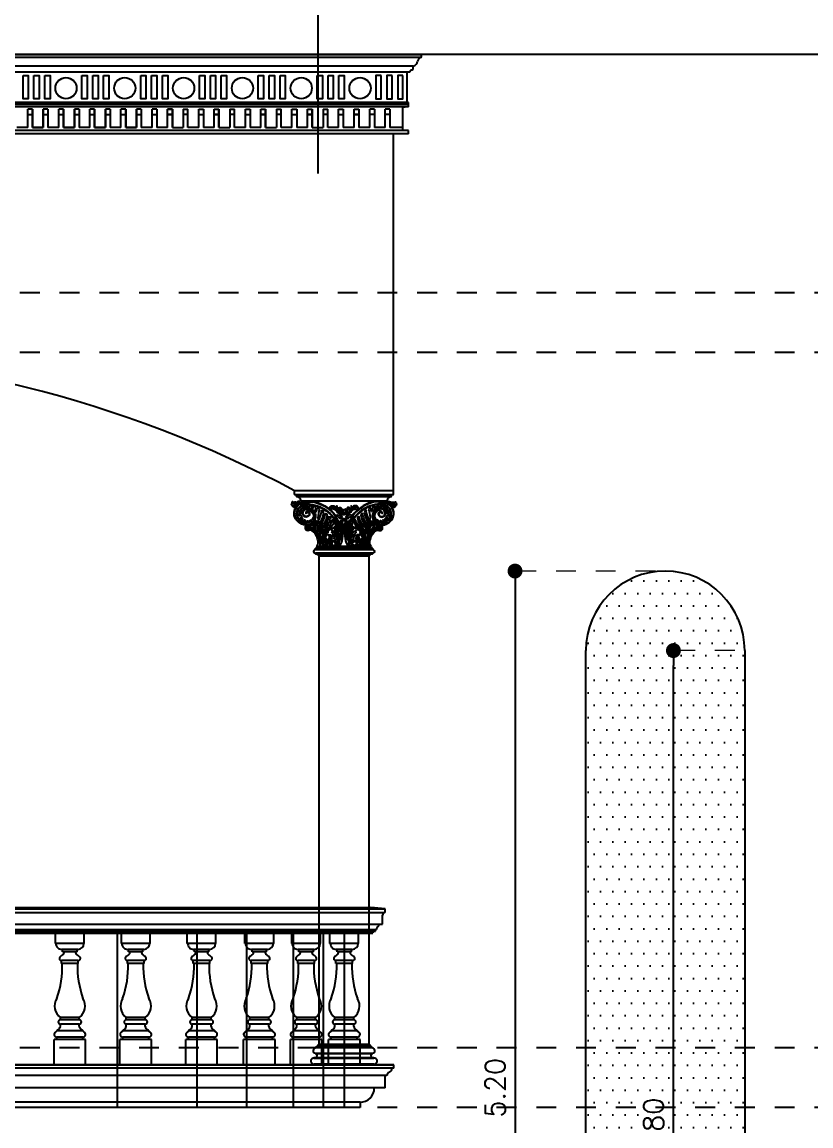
# Model space of a CAD drawing. Header units: metres. Extents: x 2217 to 2595, y -381 to -273.
# Drawn here: x 2348.84 to 2352.81, y -375.43 to -369.88 of the extents above; entities that cross this region are included whole.
import ezdxf

# ---------------------------------------------------------------- set-up
doc = ezdxf.new("R2010")
doc.units = ezdxf.units.M
doc.header["$LTSCALE"] = 0.5
doc.header["$MEASUREMENT"] = 0
doc.header["$PDMODE"] = 3
doc.header["$PDSIZE"] = -1
doc.linetypes.add('DOT2', pattern=[0.125, 0, -0.125])
doc.linetypes.add('HIDDEN', pattern=[0.375, 0.25, -0.125])
for name, color, linetype in [('A-EDM', 3, 'Continuous'), ('A-ELV', 3, 'Continuous'), ('A-FIX', 144, 'Continuous'), ('A-HAT', 25, 'Continuous'), ('A-TILE', 26, 'Continuous'), ('A-WIN', 132, 'Continuous'), ('elevation', 8, 'Continuous')]:
    doc.layers.add(name, color=color, linetype=linetype)
doc.styles.add('ROMANS', font='romans.shx')
doc.dimstyles.new('dim50 new', dxfattribs={"dimscale": 50, "dimtxt": 0.002, "dimasz": 0.0015, "dimexe": 0.001, "dimexo": 0.001, "dimgap": 0.001, "dimtad": 1, "dimzin": 0, "dimdsep": 46, "dimtxsty": 'ROMANS', "dimblk": 'DOT', "dimcen": 0, "dimclrd": 5, "dimclre": 1, "dimclrt": 7, "dimadec": 0, "dimazin": 0, "dimtfac": 1, "dimtix": 1, "dimtmove": 2, "dimatfit": 3, "dimldrblk": 'DTICK', "dimfxl": 1, "dimtolj": 1, "dimtzin": 0, "dimlwe": 20, "dimarcsym": 0})

# ---------------------------------------------------------------- blocks, each defined once
blk = doc.blocks.new('_Dot')
at = {"color": 0, "linetype": 'ByBlock', "lineweight": -2}
blk.add_line((-0.5, 0), (-1, 0), dxfattribs=at)
at = {"color": 0, "linetype": 'ByBlock', "const_width": 0.5}
blk.add_lwpolyline([(-0.25, 0, 1), (0.25, 0, 1)], format="xyb", close=True, dxfattribs=at)
blk = doc.blocks.new('*D83')
at = {"layer": 'A-EDM', "color": 1, "linetype": 'DOT2', "lineweight": 20, "ltscale": 0.5, "transparency": 16777216}
for p, q in [((2352.4263, -373.0379), (2352.0673, -373.0379)), ((2352.4263, -377.8384), (2352.0673, -377.8384))]:
    blk.add_line(p, q, dxfattribs=at)
at = {"layer": 'A-EDM', "color": 5, "lineweight": -2, "ltscale": 0.5, "transparency": 16777216}
blk.add_line((2352.1173, -377.7634), (2352.1173, -373.1129), dxfattribs=at)
at = {"layer": 'DEFPOINTS', "color": 0, "ltscale": 0.5, "transparency": 16777216}
for p in [(2352.1173, -373.0379), (2352.4763, -373.0379), (2352.4763, -377.8384)]:
    blk.add_point(p, dxfattribs=at)
at = {"layer": 'A-EDM', "color": 5, "lineweight": -2, "ltscale": 0.5, "transparency": 16777216, "xscale": 0.075, "yscale": 0.075, "zscale": 0.075}
for p, rotation in [((2352.1173, -373.0379), 90), ((2352.1173, -377.8384), 270)]:
    blk.add_blockref('_Dot', p, dxfattribs=dict(at, rotation=rotation))
at = {"layer": 'A-EDM', "color": 7, "ltscale": 0.5, "transparency": 16777216, "insert": (2352.0173, -375.4381), "char_height": 0.1, "attachment_point": 5, "rotation": 90, "style": 'ROMANS'}
blk.add_mtext('\\A1;4.80', dxfattribs=at)
blk = doc.blocks.new('DTICK')
for p, q in [((0, 1.207), (0, -1.207)), ((-1.207, 0), (1.207, 0))]:
    blk.add_line(p, q)
at = {"color": 3}
blk.add_line((-0.629, -0.629), (0.629, 0.629), dxfattribs=at)
blk = doc.blocks.new('*D84')
at = {"layer": 'A-EDM', "color": 1, "linetype": 'DOT2', "lineweight": 20, "ltscale": 0.5, "transparency": 16777216}
for p, q in [((2352.0263, -372.6379), (2351.2699, -372.6379)), ((2352.0263, -377.8384), (2351.2699, -377.8384))]:
    blk.add_line(p, q, dxfattribs=at)
at = {"layer": 'A-EDM', "color": 5, "lineweight": -2, "ltscale": 0.5, "transparency": 16777216}
blk.add_line((2351.3199, -372.7129), (2351.3199, -377.7634), dxfattribs=at)
at = {"layer": 'DEFPOINTS', "color": 0, "ltscale": 0.5, "transparency": 16777216}
for p in [(2352.0763, -372.6379), (2351.3199, -377.8384), (2352.0763, -377.8384)]:
    blk.add_point(p, dxfattribs=at)
at = {"layer": 'A-EDM', "color": 5, "lineweight": -2, "ltscale": 0.5, "transparency": 16777216, "xscale": 0.075, "yscale": 0.075, "zscale": 0.075}
for p, rotation in [((2351.3199, -372.6379), 90), ((2351.3199, -377.8384), 270)]:
    blk.add_blockref('_Dot', p, dxfattribs=dict(at, rotation=rotation))
at = {"layer": 'A-EDM', "color": 7, "ltscale": 0.5, "transparency": 16777216, "insert": (2351.2199, -375.2381), "char_height": 0.1, "attachment_point": 5, "rotation": 90, "style": 'ROMANS'}
blk.add_mtext('\\A1;5.20', dxfattribs=at)
blk = doc.blocks.new('zdra')
for p, q in [((-14228608.2, -5411556.6), (-14228608.2, -5411536.6)), ((-14228658.2, -5411666.6), (-14228658.2, -5411596.6)), ((-14228798.2, -5411746.6), (-14228798.2, -5411776.6))]:
    blk.add_line(p, q)
for centre, radius, start, end in [((-14228643.7, -5411554), 25.7, 294.24617, 354.24605), ((-14228622, -5411601.6), 26.7, 114.83567, 169.0703), ((-14228798.2, -5411666.6), 80, 270, 0)]:
    blk.add_arc(centre, radius, start, end)
blk = doc.blocks.new('A$Caaf5a74c')
for p, q in [((1.0811, 0.216), (4.3421, 0.216)), ((4.153, 0.216), (1.0811, 0.216)), ((4.3421, 0.216), (1.0811, 0.216)), ((4.3421, 0.198), (1.0811, 0.198)), ((4.3061, 0.162), (1.0811, 0.162)), ((4.2971, 0.099), (1.0811, 0.099)), ((4.1711, 0.027), (1.0811, 0.027)), ((4.1711, 0), (1.0811, 0))]:
    blk.add_line(p, q)
at = {"color": 0}
blk.add_line((4.2624, 0.216), (3.7224, 0.216), dxfattribs=at)
at = {"color": 5, "xscale": 0.0009000000000000001, "yscale": 0.0009000000000000001, "zscale": 0.0009000000000000001}
blk.add_blockref('zdra', (12810.0894, 4870.5989), dxfattribs=at)
blk = doc.blocks.new('A$Cc898ca58')
for p, q in [((0.9476, 0.6106), (0.9476, 0.6627)), ((1.0923, 0.6106), (1.0923, 0.6627)), ((1.0923, 0.6106), (0.9476, 0.6106)), ((1.0603, 0.5804), (0.9797, 0.5804)), ((0.9835, 0.5676), (0.9835, 0.5804)), ((1.0564, 0.5676), (0.9835, 0.5676)), ((1.0564, 0.5676), (1.0564, 0.5804)), ((1.0621, 0.5237), (0.9779, 0.5237)), ((0.9779, 0.5086), (0.9779, 0.5237)), ((1.0621, 0.5086), (0.9779, 0.5086)), ((1.0621, 0.5086), (1.0621, 0.5237)), ((1.0676, 0.2367), (0.9723, 0.2367)), ((0.9723, 0.2259), (0.9723, 0.2367)), ((1.0676, 0.2259), (0.9723, 0.2259)), ((1.0676, 0.2259), (1.0676, 0.2367)), ((1.0861, 0.1697), (0.9539, 0.1697)), ((1.0676, 0.204), (0.9723, 0.204)), ((0.9723, 0.1925), (0.9723, 0.204)), ((1.0676, 0.1925), (1.0676, 0.204)), ((1.0991, 0.1268), (0.9408, 0.1268)), ((0.9408, 0), (0.9408, 0.1268)), ((1.0855, 0.1387), (0.9544, 0.1387)), ((0.9544, 0.1268), (0.9544, 0.1387)), ((1.0855, 0.1268), (1.0855, 0.1387)), ((1.0991, 0), (1.0991, 0.1268)), ((1.0991, 0), (0.9408, 0))]:
    blk.add_line(p, q)
for centre, radius, start, end in [((0.9797, 0.6106), 0.0302, 180, 270.0018), ((1.0361, 0.4817), 0.0891, 123.1177, 137.5868), ((0.9844, 0.5619), 0.00641, 298.9663, 64.7674), ((1.0556, 0.5619), 0.00641, 115.2326, 241.0337), ((1.0038, 0.4817), 0.0891, 42.4132, 56.8823), ((1.0603, 0.6106), 0.0302, 270, 0), ((0.4911, 0.497), 0.4911, 340.5458, 1.3479), ((0.9773, 0.534), 0.0103, 131.8734, 273.3648), ((1.5488, 0.497), 0.4911, 178.6521, 199.4542), ((1.0627, 0.534), 0.0103, 266.6352, 48.1266), ((1.0157, 0.2949), 0.0726, 147.9322, 233.3353), ((1.0243, 0.2949), 0.0726, 306.6647, 32.0678), ((0.9723, 0.215), 0.011, 90, 269.9999), ((1.0676, 0.215), 0.011, 270.0001, 90), ((0.9438, 0.1746), 0.0112, 296.7382, 333.9308), ((0.9578, 0.1719), 0.00246, 93.0901, 244.4527), ((0.9458, 0.199), 0.0273, 295.7625, 346.3823), ((1.0941, 0.199), 0.0273, 193.6177, 244.2375), ((1.0821, 0.1719), 0.00246, 295.5473, 86.9099), ((1.0961, 0.1746), 0.0112, 206.0692, 243.2618), ((0.9542, 0.1522), 0.0135, 113.4779, 270.6708), ((1.0857, 0.1522), 0.0135, 269.3292, 66.5221)]:
    blk.add_arc(centre, radius, start, end)
blk = doc.blocks.new('DC151')
for p, q in [((303.5, 400.1), (-303.5, 400.1)), ((-303.5, 378.4), (-303.5, 400.1)), ((-303.5, 378.4), (303.5, 378.4)), ((292.3, 373.3), (-292.3, 373.3)), ((-292.3, 365.7), (-292.3, 373.3)), ((-292.3, 365.7), (292.3, 365.7)), ((292.3, 365.7), (292.3, 373.3)), ((303.5, 378.4), (303.5, 400.1)), ((-176.3, 38.9), (176.3, 38.9)), ((176.3, 17.9), (-174.8, 17.9)), ((-174.8, 13.1), (174.8, 13.1)), ((-171.8, 50.4), (171.8, 50.4)), ((171.8, 43.9), (-171.8, 44.1)), ((167.4, 57.6), (-167.4, 57.4)), ((-167.4, 52.6), (167.4, 52.6)), ((152, 5.7), (-152, 5.7)), ((-152, 0), (152, 0))]:
    blk.add_line(p, q)
for points in [[(-262.6, 339.5), (262.6, 339.5)], [(-286.9, 326.8), (-300.9, 326.4), (-302.8, 323.5), (-301.8, 319.3), (-295, 319), (-293.7, 320), (-287.3, 321.3), (-294.4, 318), (-292.8, 316.4), (-287.9, 315.8), (-279.8, 317.1), (-276.9, 320), (-277.2, 322.9), (-281.1, 326.1), (-276.2, 325.5), (-274.3, 327.7), (-277.5, 331)], [(-236.7, 208.9), (-238, 217.3), (-240.6, 221.2), (-244.5, 215.4), (-246.4, 212.5), (-255.5, 215.7), (-254.9, 222.2), (-251.9, 227.1), (-255.2, 231.3), (-262, 227.1), (-265.9, 229), (-267.5, 233.2), (-263.3, 237.4), (-259.7, 240), (-264.3, 248.7), (-274, 247.4), (-277.5, 253), (-275.6, 257.8), (-267.8, 258.5), (-264.9, 260.7), (-266.2, 268.8), (-274.9, 268.8), (-273.6, 275.3), (-270.7, 281.4), (-264.3, 278.2), (-260.4, 277.9), (-259.4, 283.1), (-265.2, 287.9), (-261.7, 293.4), (-253.2, 295.4), (-254.2, 293.4), (-249.3, 289.9), (-246.1, 296), (-252.6, 301.2), (-250.3, 304.1), (-242.2, 305.7), (-239.3, 299.2), (-236.4, 297.3), (-230.6, 298.9), (-235.1, 309), (-226, 312.5), (-221.2, 304.8), (-220.5, 293.4), (-210.8, 293.1), (-214.7, 305.7), (-205.9, 309), (-200.1, 302.8), (-199.8, 290.5), (-191.7, 286.3), (-190.1, 297), (-190.4, 304.1), (-183.9, 305.4), (-177.1, 300.9), (-175.8, 289.5), (-177.7, 283.1), (-172.2, 278.5), (-169.3, 272.7), (-167.7, 281.1), (-166.1, 291.5), (-161.9, 293.4), (-154.1, 290.5), (-152.5, 284), (-156.4, 263.6), (-159.3, 248.7), (-160.3, 236.4), (-157.7, 226.1), (-161.5, 213.8), (-159.6, 211.8), (-149.9, 229.3), (-141.8, 252), (-137.2, 270.1), (-138.9, 278.5), (-132.7, 279.5), (-128.2, 274.6), (-126.9, 265.3), (-129.8, 243.2), (-138.2, 224.1), (-145.3, 208.3), (-140.8, 206.7), (-136.9, 202.1), (-127.9, 215.4), (-120.4, 236.8), (-115.5, 253.3), (-114.9, 259.4), (-111, 261.7), (-107.1, 259.4), (-104.5, 254.6), (-104.2, 247.8), (-109.7, 225.1), (-120.7, 203.7), (-123.6, 199.9), (-118.8, 197.3), (-115.9, 191.4), (-110.7, 196), (-101.9, 213.5), (-95.5, 227.4), (-92.9, 239.4), (-89.3, 240.6), (-85.7, 239.4), (-83.8, 235.1), (-85.1, 223.8), (-89.9, 208.9), (-98.7, 194.4), (-93.5, 190.1), (-89.9, 189.2), (-87.7, 187.6), (-80.2, 197.9), (-76, 207.9), (-70.2, 218.6), (-66.6, 225.4), (-68.9, 218.3), (-65, 213.5), (-62.1, 210.5), (-68.6, 191.8), (-79.9, 175.3), (-85.1, 165.5)], [(236.7, 208.9), (238, 217.3), (240.6, 221.2), (244.5, 215.4), (246.4, 212.5), (255.5, 215.7), (254.9, 222.2), (251.9, 227.1), (255.2, 231.3), (262, 227.1), (265.9, 229), (267.5, 233.2), (263.3, 237.4), (259.7, 240), (264.3, 248.7), (274, 247.4), (277.5, 253), (275.6, 257.8), (267.8, 258.5), (264.9, 260.7), (266.2, 268.8), (274.9, 268.8), (273.6, 275.3), (270.7, 281.4), (264.3, 278.2), (260.4, 277.9), (259.4, 283.1), (265.2, 287.9), (261.7, 293.4), (253.2, 295.4), (254.2, 293.4), (249.3, 289.9), (246.1, 296), (252.6, 301.2), (250.3, 304.1), (242.2, 305.7), (239.3, 299.2), (236.4, 297.3), (230.6, 298.9), (235.1, 309), (226, 312.5), (221.2, 304.8), (220.5, 293.4), (210.8, 293.1), (214.7, 305.7), (205.9, 309), (200.1, 302.8), (199.8, 290.5), (191.7, 286.3), (190.1, 297), (190.4, 304.1), (183.9, 305.4), (177.1, 300.9), (175.8, 289.5), (177.7, 283.1), (172.2, 278.5), (169.3, 272.7), (167.7, 281.1), (166.1, 291.5), (161.9, 293.4), (154.1, 290.5), (152.5, 284), (156.4, 263.6), (159.3, 248.7), (160.3, 236.4), (157.7, 226.1), (161.5, 213.8), (159.6, 211.8), (149.9, 229.3), (141.8, 252), (137.2, 270.1), (138.9, 278.5), (132.7, 279.5), (128.2, 274.6), (126.9, 265.3), (129.8, 243.2), (138.2, 224.1), (145.3, 208.3), (140.8, 206.7), (136.9, 202.1), (127.9, 215.4), (120.4, 236.8), (115.5, 253.3), (114.9, 259.4), (111, 261.7), (107.1, 259.4), (104.5, 254.6), (104.2, 247.8), (109.7, 225.1), (120.7, 203.7), (123.6, 199.9), (118.8, 197.3), (115.9, 191.4), (110.7, 196), (101.9, 213.5), (95.5, 227.4), (92.9, 239.4), (89.3, 240.6), (85.7, 239.4), (83.8, 235.1), (85.1, 223.8), (89.9, 208.9), (98.7, 194.4), (93.5, 190.1), (89.9, 189.2), (87.7, 187.6), (80.2, 197.9), (76, 207.9), (70.2, 218.6), (66.6, 225.4), (68.9, 218.3), (65, 213.5), (62.1, 210.5), (68.6, 191.8), (79.9, 175.3), (85.1, 165.5)], [(286.9, 326.8), (300.9, 326.4), (302.8, 323.5), (301.8, 319.3), (295, 319), (293.7, 320), (287.3, 321.3), (294.4, 318), (292.8, 316.4), (287.9, 315.8), (279.8, 317.1), (276.9, 320), (277.2, 322.9), (281.1, 326.1), (276.2, 325.5), (274.3, 327.7), (277.5, 331)], [(-233.4, 268.2), (-234.4, 264.5), (-233.9, 261.7), (-229.7, 265.1)], [(-225.7, 208.3), (-226, 215.1), (-222.1, 216.4), (-219.9, 211.5), (-209.8, 211.8), (-210.5, 218), (-201.7, 221.9)], [(-185.8, 205.7), (-177.7, 208.3), (-164.8, 207.3), (-154.1, 205.4), (-151.8, 206.7), (-158.3, 209.9), (-170.3, 213.1), (-180, 212.8), (-185.8, 210.5), (-188.8, 205.7)], [(-26.8, 234.2), (-22, 232.5), (-16.8, 235.5), (-12, 239.4), (-11.5, 241.2), (-14.8, 244.5), (-18.9, 241.8), (-21.8, 237.7), (-24.6, 235.7), (-27.2, 235.1)], [(-6.9, 170.3), (-10.4, 195.8), (-17.6, 215), (-21.1, 220.2)], [(13.2, 234.2), (10.5, 225.5), (6.5, 221.8), (1.8, 221.2), (-4.1, 223.1), (-7.3, 226.1), (-6.5, 227.4), (-1.2, 225.7), (2.1, 227.2), (2.7, 230.8), (5.8, 234.3)], [(6.9, 170.3), (10.4, 195.8), (17.6, 215), (21.1, 220.2)], [(26.8, 234.2), (22, 232.5), (16.8, 235.5), (12, 239.4), (11.5, 241.2), (14.8, 244.5), (18.9, 241.8), (21.8, 237.7), (24.6, 235.7), (27.2, 235.1)], [(185.8, 205.7), (177.7, 208.3), (164.8, 207.3), (154.1, 205.4), (151.8, 206.7), (158.3, 209.9), (170.3, 213.1), (180, 212.8), (185.8, 210.5), (188.8, 205.7)], [(225.7, 208.3), (226, 215.1), (222.1, 216.4), (219.9, 211.5), (209.8, 211.8), (210.5, 218), (201.7, 221.9)], [(233.4, 268.2), (234.4, 264.5), (233.9, 261.7), (229.7, 265.1)], [(-173.2, 148.6), (-185.2, 166.4), (-194.7, 175.7), (-196.5, 173.2), (-185.2, 163.4), (-199.9, 170.1), (-206.4, 169.8), (-211.3, 171.4)], [(-210.4, 179.7), (-208.5, 175.7), (-204.2, 177.8), (-203.9, 183.3), (-204.2, 185.5), (-207.6, 179), (-209.8, 177.5)], [(-172.9, 148.9), (-185.5, 172.6), (-185.2, 178.4), (-188.6, 183.3), (-178.4, 174.1), (-176.6, 167.4)], [(-126.1, 191.3), (-131.4, 170.4), (-130.1, 156.3), (-132, 148), (-137.5, 147.4), (-139.4, 145.9), (-142.7, 134.2), (-143.4, 151.7), (-141.5, 160.9), (-140.3, 170.4)], [(-122.2, 64.2), (-128.3, 81.7), (-130.5, 115.5), (-128, 144), (-125.5, 151.4), (-128, 129), (-125.5, 101), (-120, 80.1), (-125.8, 112.7), (-127.4, 129), (-124.6, 148.3), (-120.9, 161.5), (-114.5, 172), (-108, 177.5), (-98.8, 184), (-100.6, 188.9), (-103.1, 191), (-108, 191.6), (-114.8, 188.3), (-119.7, 181.2), (-118.8, 176), (-111.7, 182.7), (-110.5, 180.9), (-110.2, 176)], [(-121.5, 190.1), (-122.8, 180.6), (-120.6, 172)], [(-93.9, 172.6), (-86.8, 167.7), (-89.9, 160.9), (-96, 154.2), (-103.1, 154.2), (-112.3, 148.9), (-119.4, 140.6), (-120.6, 130.8), (-116.3, 139.7), (-109.2, 149.9), (-99.7, 152.9), (-98.5, 150.2), (-99.1, 142.8), (-101.6, 147.4), (-111.4, 139.7), (-119.7, 124.7), (-122.2, 112.4), (-118.5, 106.2), (-115.1, 104.7), (-117.5, 109), (-116.3, 116.1), (-112.9, 117.6), (-110.2, 116.7), (-111.7, 122.2), (-107.4, 129), (-100, 133), (-96.3, 132.3), (-95.4, 128), (-94.2, 124.4), (-90.5, 129.6), (-83.4, 130.8), (-79.7, 128.4), (-77.6, 125.9), (-76.7, 121), (-79.1, 115.8), (-81.3, 111.5), (-75.4, 113.9), (-72.3, 111.5), (-72.7, 109.9), (-77, 103.8), (-74.8, 101.6), (-82.8, 99.2), (-91.4, 86.3), (-92.9, 72.8), (-87.4, 61.7), (-83.7, 58.9)], [(-49.3, 191.3), (-38.8, 178.7), (-28.1, 169.5), (-24.7, 159.4), (-31.8, 178.1), (-40.7, 186.1), (-46.2, 190.1)], [(49.3, 191.3), (38.8, 178.7), (28.1, 169.5), (24.7, 159.4), (31.8, 178.1), (40.7, 186.1), (46.2, 190.1)], [(93.9, 172.6), (86.8, 167.7), (89.9, 160.9), (96, 154.2), (103.1, 154.2), (112.3, 148.9), (119.4, 140.6), (120.6, 130.8), (116.3, 139.7), (109.2, 149.9), (99.7, 152.9), (98.5, 150.2), (99.1, 142.8), (101.6, 147.4), (111.4, 139.7), (119.7, 124.7), (122.2, 112.4), (118.5, 106.2), (115.1, 104.7), (117.5, 109), (116.3, 116.1), (112.9, 117.6), (110.2, 116.7), (111.7, 122.2), (107.4, 129), (100, 133), (96.3, 132.3), (95.4, 128), (94.2, 124.4), (90.5, 129.6), (83.4, 130.8), (79.7, 128.4), (77.6, 125.9), (76.7, 121), (79.1, 115.8), (81.3, 111.5), (75.4, 113.9), (72.3, 111.5), (72.7, 109.9), (77, 103.8), (74.8, 101.6), (82.8, 99.2), (91.4, 86.3), (92.9, 72.8), (87.4, 61.7), (83.7, 58.9)], [(122.2, 64.2), (128.3, 81.7), (130.5, 115.5), (128, 144), (125.5, 151.4), (128, 129), (125.5, 101), (120, 80.1), (125.8, 112.7), (127.4, 129), (124.6, 148.3), (120.9, 161.5), (114.5, 172), (108, 177.5), (98.8, 184), (100.6, 188.9), (103.1, 191), (108, 191.6), (114.8, 188.3), (119.7, 181.2), (118.8, 176), (111.7, 182.7), (110.5, 180.9), (110.2, 176)], [(121.5, 190.1), (122.8, 180.6), (120.6, 172)], [(126.1, 191.3), (131.4, 170.4), (130.1, 156.3), (132, 148), (137.5, 147.4), (139.4, 145.9), (142.7, 134.2), (143.4, 151.7), (141.5, 160.9), (140.3, 170.4)], [(172.9, 148.9), (185.5, 172.6), (185.2, 178.4), (188.6, 183.3), (178.4, 174.1), (176.6, 167.4)], [(173.2, 148.6), (185.2, 166.4), (194.7, 175.7), (196.5, 173.2), (185.2, 163.4), (199.9, 170.1), (206.4, 169.8), (211.3, 171.4)], [(210.4, 179.7), (208.5, 175.7), (204.2, 177.8), (203.9, 183.3), (204.2, 185.5), (207.6, 179), (209.8, 177.5)], [(-170.1, 128), (-157.5, 106.9)], [(-142.7, 58.9), (-148.9, 97), (-167, 134.8)], [(-140.9, 118.5), (-134.8, 97.6), (-133.8, 79.8), (-130.8, 58)], [(-115.4, 58.3), (-101.2, 70.6), (-92.9, 90), (-85.3, 108.7), (-81.6, 118.8), (-79.7, 125.9), (-89.6, 117.9), (-97.9, 100.7), (-103.7, 80.1), (-108, 65.1), (-111.7, 61.1), (-110.5, 80.7), (-107.4, 98.6), (-107.7, 105.9), (-112.3, 99.2), (-119.7, 100.1), (-121.8, 101.9), (-117.5, 94.9), (-118.8, 91.2)], [(-116, 99.2), (-114.2, 79.5), (-110.8, 60.8)], [(115.4, 58.3), (101.2, 70.6), (92.9, 90), (85.3, 108.7), (81.6, 118.8), (79.7, 125.9), (89.6, 117.9), (97.9, 100.7), (103.7, 80.1), (108, 65.1), (111.7, 61.1), (110.5, 80.7), (107.4, 98.6), (107.7, 105.9), (112.3, 99.2), (119.7, 100.1), (121.8, 101.9), (117.5, 94.9), (118.8, 91.2)], [(116, 99.2), (114.2, 79.5), (110.8, 60.8)], [(140.9, 118.5), (134.8, 97.6), (133.8, 79.8), (130.8, 58)], [(142.7, 58.9), (148.9, 97), (167, 134.8)], [(170.1, 128), (157.5, 106.9)]]:
    blk.add_lwpolyline(points)
for points in [[(-323.5, 320, 0.353423), (-297.3, 296, -1.112899)], [(-265.9, 330.3, 0.434054), (-291.1, 327.4, 0.094994), (-303.8, 330.7), (-306.7, 329), (-311.2, 328.4), (-314.1, 332.6), (-317.4, 331.6), (-320.9, 326.1), (-322.2, 318.7), (-316.4, 312.2), (-308, 308.3), (-299.9, 306.7), (-297.9, 310.3), (-303.5, 314.8), (-307.3, 320.3), (-310.3, 321.9), (-313.2, 328.7)], [(-229.4, 269.1, -0.542561), (-210.8, 258.5, -0.548662), (-241.6, 241.3, -0.58164), (-243.5, 285, -0.394036), (-185.8, 277.9, -0.325915), (-183.6, 212.8, -0.392406), (-259.1, 196.3, -0.275366), (-307, 257.2, -0.299044), (-264.6, 325.8, -0.171718), (-167.7, 329.4, -0.154434), (-51.1, 248.7)], [(-229.8, 265.1, -0.61294), (-214, 258.5, -0.545853), (-240.1, 244.1, -0.583786), (-241.7, 282.3, -0.394448), (-188.3, 275.9, -0.325534), (-186.2, 214.6, -0.393734), (-257.7, 199.2, -0.275751), (-303.8, 257.4, -0.298043), (-263.3, 322.8, -0.171561), (-168.7, 326.3, -0.154443), (-53.6, 246.8, -0.154443)], [(-233.5, 268.1, -0.628927), (-194.2, 270.1, -0.383265), (-192.4, 222.4, -0.393876), (-261.7, 212.6, -0.398537), (-286.7, 279, -0.410497), (-207.2, 318.6, -0.143569), (-96.3, 271.3, -0.058576), (-56.6, 229.3, -0.058576)], [(-229.4, 269.1, -0.589939), (-196.9, 268.2, -0.387414), (-194.9, 224.5, -0.39554), (-260, 215.4, -0.400709), (-283.7, 277.9, -0.412578), (-207.9, 315.4, -0.143945), (-98.4, 268.8, -0.058563), (-59.2, 227.4)], [(-3.6, 254.9, -0.183074), (-41.9, 269.1, 0.185485), (-66.8, 288.1, 0.468279), (-81.2, 282.4, -0.390283), (-84.3, 302.3, -0.467247), (-52.6, 299.5, -0.252715), (-43.5, 307.3, -0.024916), (-45.6, 285.4, 0.181461), (-44.6, 278.5, 0.162287), (-60.3, 295.8, 0.269046), (-80.8, 297.7, 0.460425), (-82.4, 288, -0.02359)], [(-22.5, 258.4, -0.410226), (-40, 286.4, -0.515344), (-20.6, 296.7, -0.402083), (-20.1, 291.8, -0.063175), (-35.2, 284, 0.27923), (-30.8, 267.8, 0.349823), (-26.5, 263.8, -0.168471)], [(-19.5, 260.9, -0.550901), (-20.4, 280.1, -0.426343), (-5.2, 285.4, -0.347302), (-6.5, 277.4, 0.130607), (-18.4, 272.6, 0.342709), (-14.4, 262.2, 0.005262)], [(-19.5, 265.4, -0.594669), (-16.4, 279.2, -0.1802), (-7.6, 281.7, -1.242579)], [(-8.9, 276.4, 0.728454), (13.9, 273.3, 27.272474)], [(3.6, 254.9, 0.183074), (41.9, 269.1, -0.185485), (66.8, 288.1, -0.468279), (81.2, 282.4, 0.390283), (84.3, 302.3, 0.467247), (52.6, 299.5, 0.252715), (43.5, 307.3, 0.024916), (45.6, 285.4, -0.181461), (44.6, 278.5, -0.162287), (60.3, 295.8, -0.269046), (80.8, 297.7, -0.460425), (82.4, 288, 0.02359)], [(19.5, 260.9, 0.550901), (20.4, 280.1, 0.426343), (5.2, 285.4, 0.347302), (6.5, 277.4, -0.130607), (18.4, 272.6, -0.342709), (14.4, 262.2, -0.005262)], [(19.5, 265.4, 0.594669), (16.4, 279.2, 0.1802), (7.6, 281.7, 1.242579)], [(22.5, 258.4, 0.410226), (40, 286.4, 0.515344), (20.6, 296.7, 0.402083), (20.1, 291.8, 0.063175), (35.2, 284, -0.27923), (30.8, 267.8, -0.349823), (26.5, 263.8, 0.168471)], [(229.4, 269.1, 0.542561), (210.8, 258.5, 0.548662), (241.6, 241.3, 0.58164), (243.5, 285, 0.394036), (185.8, 277.9, 0.325915), (183.6, 212.8, 0.392406), (259.1, 196.3, 0.275366), (307, 257.2, 0.299044), (264.6, 325.8, 0.171718), (167.7, 329.4, 0.154434), (51.1, 248.7)], [(229.8, 265.1, 0.61294), (214, 258.5, 0.545853), (240.1, 244.1, 0.583786), (241.7, 282.3, 0.394448), (188.3, 275.9, 0.325534), (186.2, 214.6, 0.393734), (257.7, 199.2, 0.275751), (303.8, 257.4, 0.298043), (263.3, 322.8, 0.171561), (168.7, 326.3, 0.154443), (53.6, 246.8, 0.154443)], [(233.5, 268.1, 0.628927), (194.2, 270.1, 0.383265), (192.4, 222.4, 0.393876), (261.7, 212.6, 0.398537), (286.7, 279, 0.410497), (207.2, 318.6, 0.143569), (96.3, 271.3, 0.058576), (56.6, 229.3, 0.058576)], [(229.4, 269.1, 0.589939), (196.9, 268.2, 0.387414), (194.9, 224.5, 0.39554), (260, 215.4, 0.400709), (283.7, 277.9, 0.412578), (207.9, 315.4, 0.143945), (98.4, 268.8, 0.058563), (59.2, 227.4)], [(265.9, 330.3, -0.434054), (291.1, 327.4, -0.094994), (303.8, 330.7), (306.7, 329), (311.2, 328.4), (314.1, 332.6), (317.4, 331.6), (320.9, 326.1), (322.2, 318.7), (316.4, 312.2), (308, 308.3), (299.9, 306.7), (297.9, 310.3), (303.5, 314.8), (307.3, 320.3), (310.3, 321.9), (313.2, 328.7)], [(323.5, 320, -0.353423), (297.3, 296, 1.112899)], [(-139.1, 72.1), (-140.3, 95.2, 0.00026), (-158.1, 159.7, 0.11071), (-162.7, 182.1, -0.521196), (-164.6, 200.5, -0.414057), (-160, 197.5, 0.568008), (-162.4, 189.5, -0.021495), (-155.7, 157.8, 0.011798), (-148, 127.4, 0.666236), (-145.5, 127.1, -0.018756), (-137.8, 93.6, -0.097457), (-148.3, 174.7, -0.017091), (-144.6, 203.3, 0.104624), (-151.4, 172, 0.005722), (-159.7, 195, -0.37414), (-151.4, 205.8, -0.261781), (-141.5, 203, -0.029408), (-141.8, 193.8, 0.249231), (-137.2, 194.4, -0.181448), (-142.7, 178.7, 0.173312), (-144.9, 171.1, -0.359592), (-137.2, 180.9, -0.580538), (-135.1, 174.1, 0.236201), (-140, 154.8, 1.28425), (-133.2, 152.6, 0.142079), (-133.2, 171.4, -0.035696), (-132.6, 189.2), (-129.2, 188.6), (-129.5, 194.7), (-125.8, 199), (-123.7, 198.4), (-118.8, 195), (-116.6, 190.7), (-110.5, 195.3), (-100.3, 195), (-96.6, 188.6), (-87.7, 188.6), (-87.4, 180.6), (-89.9, 174.4), (-95.7, 170.4), (-101.6, 172, 0.303915), (-123.1, 132, 0.063694), (-121.8, 125, -0.186498), (-114.2, 154.5, -0.114621), (-93.6, 164.3, -0.733042)], [(-37, 61.7, 0.29959), (-42.8, 101.3, 0.057349), (-60.1, 105.9, -0.209321), (-57.9, 114.2, -0.192619), (-68.4, 129, 0.034496), (-52.7, 127.7, -0.038835), (-35.5, 114.2, 0.165805), (-57.3, 131.4, 0.126858), (-64.4, 131.7), (-65.6, 135.7), (-71.1, 139.1), (-74.5, 143.7), (-74.2, 146.2), (-64.4, 147.7), (-53.6, 144.6), (-45, 137.3), (-39.8, 129.6), (-32.1, 118.8), (-30.2, 109.3), (-44.4, 138.2), (-57.9, 149.2), (-67.1, 151.7), (-72.7, 151.4), (-73.6, 157.5), (-78.8, 160.3), (-82.5, 165.8), (-78.5, 170.1), (-72, 170.1), (-67.7, 169.2), (-69.3, 172.6), (-66.5, 174.7), (-59.4, 169.8), (-53.3, 160.9), (-48.4, 150.8), (-44.1, 143.4), (-38.8, 133.6), (-32.7, 121.6), (-42.8, 148), (-49.3, 162.8), (-50.8, 175.7), (-54.5, 180.6), (-57, 177.5), (-55.4, 172), (-57.6, 178.7), (-53.3, 183), (-49, 177.5), (-47.1, 173.5), (-45.9, 171.4), (-40.7, 170.4), (-43.8, 164.9), (-41.9, 154.8), (-36.7, 150.2), (-32.4, 153.2), (-31.5, 160.3), (-32.1, 168), (-36.1, 173.8), (-41.9, 177.5), (-45.6, 178.1), (-45.3, 185.2), (-50.8, 188.6), (-53.3, 194.4), (-41.9, 193.5), (-31.5, 190.7), (-24.7, 180.6), (-23.2, 174.7), (-21, 176), (-29.3, 190.1), (-38.5, 196.6), (-45.6, 196.9), (-53, 198.7), (-57.9, 204.8), (-59.1, 208.2), (-49.9, 210.1), (-45, 210.4)], [(-46.7, 210, -0.389071), (-68.3, 220, -0.578429), (-54.8, 225, -0.053123), (-53.7, 234.6, -0.064472), (-29.2, 211.9, 0.008098), (-17, 187.5, -1.016918)], [(-15.9, 167, 0.327585), (-62.2, 217.8, -0.307041), (-42.7, 214.3, -0.237064), (-19.6, 184.9, 0.01343), (-15.7, 167, -0.280094)], [(-33, 59.5, 0.406283), (-61.3, 124.1, -0.389128), (-27.2, 90, 0.157237), (-38.2, 145.3, 0.102985), (-27.2, 158.8, -0.082884), (-18.9, 101.3, 0.120744), (-24.1, 171.4), (-21, 171.4), (-17, 156.3), (-15.5, 135.7), (-14.9, 124.7), (-13.6, 170.1), (-20.7, 195.6), (-28.7, 209.8)], [(-40.8, 225.5, -0.451567), (-51.7, 245.8, -0.526703), (-23.5, 245.8, -0.324067), (-11.7, 254.5, -0.019209), (0.1, 254.3, -0.919712)], [(-12.2, 236.6, -0.679957), (-29.2, 234.2, 0.157264), (-42.1, 242.7, 0.260728), (-48, 236.4, 0.172643), (-39.3, 227, -0.458334)], [(-33.9, 58.6, 0.195097), (-21.6, 68.5, 0.126153), (-7.2, 121, 0.043012), (-5.9, 192.6, 0.103229), (-14.2, 216.5, 4.85147)], [(-23.3, 263.1, 0.288641), (26.6, 262.9, -3.211777)], [(-14.4, 262.3, 0.172087), (14.7, 261.8, -2.238031)], [(-12.1, 236.6, 0.408601), (-2.9, 217.7, 0.284281), (9.1, 220.7, 0.133961), (15.9, 232.3, 1.304668)], [(40.8, 225.5, 0.451567), (51.7, 245.8, 0.526703), (23.5, 245.8, 0.324067), (11.7, 254.5, 0.019209), (-0.1, 254.3, 0.919712)], [(33.9, 58.6, -0.195097), (21.6, 68.5, -0.126153), (7.2, 121, -0.043012), (5.9, 192.6, -0.103229), (14.2, 216.5, -4.85147)], [(12.2, 236.6, 0.679957), (29.2, 234.2, -0.157264), (42.1, 242.7, -0.260728), (48, 236.4, -0.172643), (39.3, 227, 0.458334)], [(33, 59.5, -0.406283), (61.3, 124.1, 0.389128), (27.2, 90, -0.157237), (38.2, 145.3, -0.102985), (27.2, 158.8, 0.082884), (18.9, 101.3, -0.120744), (24.1, 171.4), (21, 171.4), (17, 156.3), (15.5, 135.7), (14.9, 124.7), (13.6, 170.1), (20.7, 195.6), (28.7, 209.8)], [(15.9, 167, -0.327585), (62.2, 217.8, 0.307041), (42.7, 214.3, 0.237064), (19.6, 184.9, -0.01343), (15.7, 167, 0.280094)], [(46.7, 210, 0.389071), (68.3, 220, 0.578429), (54.8, 225, 0.053123), (53.7, 234.6, 0.064472), (29.2, 211.9, -0.008098), (17, 187.5, 1.016918)], [(37, 61.7, -0.29959), (42.8, 101.3, -0.057349), (60.1, 105.9, 0.209321), (57.9, 114.2, 0.192619), (68.4, 129, -0.034496), (52.7, 127.7, 0.038835), (35.5, 114.2, -0.165805), (57.3, 131.4, -0.126858), (64.4, 131.7), (65.6, 135.7), (71.1, 139.1), (74.5, 143.7), (74.2, 146.2), (64.4, 147.7), (53.6, 144.6), (45, 137.3), (39.8, 129.6), (32.1, 118.8), (30.2, 109.3), (44.4, 138.2), (57.9, 149.2), (67.1, 151.7), (72.7, 151.4), (73.6, 157.5), (78.8, 160.3), (82.5, 165.8), (78.5, 170.1), (72, 170.1), (67.7, 169.2), (69.3, 172.6), (66.5, 174.7), (59.4, 169.8), (53.3, 160.9), (48.4, 150.8), (44.1, 143.4), (38.8, 133.6), (32.7, 121.6), (42.8, 148), (49.3, 162.8), (50.8, 175.7), (54.5, 180.6), (57, 177.5), (55.4, 172), (57.6, 178.7), (53.3, 183), (49, 177.5), (47.1, 173.5), (45.9, 171.4), (40.7, 170.4), (43.8, 164.9), (41.9, 154.8), (36.7, 150.2), (32.4, 153.2), (31.5, 160.3), (32.1, 168), (36.1, 173.8), (41.9, 177.5), (45.6, 178.1), (45.3, 185.2), (50.8, 188.6), (53.3, 194.4), (41.9, 193.5), (31.5, 190.7), (24.7, 180.6), (23.2, 174.7), (21, 176), (29.3, 190.1), (38.5, 196.6), (45.6, 196.9), (53, 198.7), (57.9, 204.8), (59.1, 208.2), (49.9, 210.1), (45, 210.4)], [(139.1, 72.1), (140.3, 95.2, -0.00026), (158.1, 159.7, -0.11071), (162.7, 182.1, 0.521196), (164.6, 200.5, 0.414057), (160, 197.5, -0.568008), (162.4, 189.5, 0.021495), (155.7, 157.8, -0.011798), (148, 127.4, -0.666236), (145.5, 127.1, 0.018756), (137.8, 93.6, 0.097457), (148.3, 174.7, 0.017091), (144.6, 203.3, -0.104624), (151.4, 172, -0.005722), (159.7, 195, 0.37414), (151.4, 205.8, 0.261781), (141.5, 203, 0.029408), (141.8, 193.8, -0.249231), (137.2, 194.4, 0.181448), (142.7, 178.7, -0.173312), (144.9, 171.1, 0.359592), (137.2, 180.9, 0.580538), (135.1, 174.1, -0.236201), (140, 154.8, -1.28425), (133.2, 152.6, -0.142079), (133.2, 171.4, 0.035696), (132.6, 189.2), (129.2, 188.6), (129.5, 194.7), (125.8, 199), (123.7, 198.4), (118.8, 195), (116.6, 190.7), (110.5, 195.3), (100.3, 195), (96.6, 188.6), (87.7, 188.6), (87.4, 180.6), (89.9, 174.4), (95.7, 170.4), (101.6, 172, -0.303915), (123.1, 132, -0.063694), (121.8, 125, 0.186498), (114.2, 154.5, 0.114621), (93.6, 164.3, 0.733042)], [(-166.4, 57.4, 0.246273), (-162.4, 103.8, 0.213329), (-197.5, 155.7, 0.309135), (-216.5, 156, -0.545483), (-237.1, 172.6, -0.53305), (-222.1, 188.3, -0.486278), (-227.6, 184.9, 0.482495), (-228.2, 172, -0.083583), (-230.1, 162.8, 0.143389), (-227.3, 157.8, 0.523962), (-213.2, 165.2, -0.684559), (-217.5, 188.9, -0.963094), (-213.2, 188.6, -0.196598), (-218.4, 184.6, 0.320808), (-213.2, 175, -0.192617), (-216.8, 170.7, -0.289911), (-212.2, 165.8, -0.320659), (-210.7, 160, 0.415858)], [(-138.8, 72.1), (-148.6, 111.2), (-165.8, 148.3), (-176.3, 174.7), (-189.5, 190.4, 0.573142), (-213.2, 177.8, 0.856244), (-204.8, 175.7, 0.185806), (-203.3, 187.6, -0.38911), (-190.4, 189.2, -0.389282)], [(-210.4, 164.9, -0.304527), (-169.5, 137.9, 0.000214), (-149.5, 86.6, -0.055476), (-149.8, 57.7, 3.741243)], [(-187.3, 189.2, -0.264983), (-189.5, 203, -0.377049), (-175, 193.5, -0.470883), (-169.5, 197.8), (-169.2, 192.3), (-175, 189.5, 0.177978), (-186.4, 200.5, 0.477553), (-182.1, 185.2, -0.115502), (-172.9, 167.1, 0.011141)], [(138.8, 72.1), (148.6, 111.2), (165.8, 148.3), (176.3, 174.7), (189.5, 190.4, -0.573142), (213.2, 177.8, -0.856244), (204.8, 175.7, -0.185806), (203.3, 187.6, 0.38911), (190.4, 189.2, 0.389282)], [(210.4, 164.9, 0.304527), (169.5, 137.9, -0.000214), (149.5, 86.6, 0.055476), (149.8, 57.7, -3.741243)], [(166.4, 57.4, -0.246273), (162.4, 103.8, -0.213329), (197.5, 155.7, -0.309135), (216.5, 156, 0.545483), (237.1, 172.6, 0.53305), (222.1, 188.3, 0.486278), (227.6, 184.9, -0.482495), (228.2, 172, 0.083583), (230.1, 162.8, -0.143389), (227.3, 157.8, -0.523962), (213.2, 165.2, 0.684559), (217.5, 188.9, 0.963094), (213.2, 188.6, 0.196598), (218.4, 184.6, -0.320808), (213.2, 175, 0.192617), (216.8, 170.7, 0.289911), (212.2, 165.8, 0.320659), (210.7, 160, -0.415858)], [(187.3, 189.2, 0.264983), (189.5, 203, 0.377049), (175, 193.5, 0.470883), (169.5, 197.8), (169.2, 192.3), (175, 189.5, -0.177978), (186.4, 200.5, -0.477553), (182.1, 185.2, 0.115502), (172.9, 167.1, -0.011141)], [(-77.6, 57.7), (-81.3, 63.5), (-80.7, 71.2), (-73, 63.2), (-68.4, 61.1), (-78.8, 69.1), (-81.3, 79.5), (-77.9, 90, -0.579273), (-62.5, 89.3, 0.509427), (-74.8, 74.9, 0.304381), (-60.4, 62.3, 0.869255), (-56.1, 83.5, -0.271682), (-58.5, 98.9, -0.232798), (-44.7, 78.3, -0.391307), (-61.9, 59.2, 1.012504)], [(-62.5, 67.5, 1.046459), (-53.9, 79.5, 5.530092)], [(77.6, 57.7), (81.3, 63.5), (80.7, 71.2), (73, 63.2), (68.4, 61.1), (78.8, 69.1), (81.3, 79.5), (77.9, 90, 0.579273), (62.5, 89.3, -0.509427), (74.8, 74.9, -0.304381), (60.4, 62.3, -0.869255), (56.1, 83.5, 0.271682), (58.5, 98.9, 0.232798), (44.7, 78.3, 0.391307), (61.9, 59.2, -1.012504)], [(62.5, 67.5, -1.046459), (53.9, 79.5, -5.530092)], [(-167.4, 57.6), (-167.4, 52.6), (-169.7, 52.6, -0.205286), (-171.8, 50.4), (-171.8, 43.9), (-176.3, 43.9), (-176.3, 38.9, 1.077672), (-174.8, 18), (-174.8, 13.1, -0.195155), (-157.9, 5.7), (-152, 5.7), (-152, 0)], [(167.4, 57.6), (167.4, 52.6), (169.7, 52.6, 0.205286), (171.8, 50.4), (171.8, 43.9), (176.3, 43.9), (176.3, 38.9, -1.077672), (174.8, 18), (174.8, 13.1, 0.195155), (157.9, 5.7), (152, 5.7), (152, 0)]]:
    blk.add_lwpolyline(points, format="xyb")
for centre, radius, start, end in [((-351.3, 257.5), 130, 63.03384, 68.449), ((-295.1, 332.5), 33.2, 12.17501, 85.0758), ((295.1, 332.5), 33.2, 94.9242, 167.82499), ((351.3, 257.5), 130, 111.551, 116.96616)]:
    blk.add_arc(centre, radius, start, end)
blk = doc.blocks.new('A$C8c591a19')
for p, q in [((10.6464, 2.449), (10.3007, 2.449)), ((10.3051, 2.459), (10.642, 2.459)), ((10.3051, 2.449), (10.3051, 2.459)), ((10.3164, 2.4693), (10.6307, 2.4693)), ((10.642, 2.449), (10.642, 2.459)), ((10.2893, 2.3911), (10.6578, 2.3911)), ((10.2893, 2.3868), (10.2893, 2.3911)), ((10.2893, 2.3868), (10.6578, 2.3868)), ((10.2991, 2.4163), (10.648, 2.4163)), ((10.2991, 2.4124), (10.2991, 2.4163)), ((10.648, 2.4124), (10.2991, 2.4124)), ((10.648, 2.4124), (10.648, 2.4163)), ((10.6578, 2.3868), (10.6578, 2.3911)), ((10.6586, 2.349), (10.2885, 2.349)), ((10.2885, 2.346), (10.2885, 2.349)), ((10.2885, 2.346), (10.6586, 2.346)), ((10.6586, 2.346), (10.6586, 2.349))]:
    blk.add_line(p, q)
blk.add_lwpolyline([(10.626, 2.4693), (10.321, 2.4693), (10.321, 5.4693), (10.626, 5.4693)], close=True)
for centre, radius, start, end in [((10.3005, 2.4327), 0.0164, 90.8631, 265.14419), ((10.306, 2.4693), 0.0104, 264.63074, 359.82046), ((10.6411, 2.4693), 0.0104, 180.17954, 275.36926), ((10.6466, 2.4327), 0.0164, 274.85581, 89.1369), ((10.2885, 2.3679), 0.0189, 87.65318, 269.97294), ((10.2989, 2.4017), 0.0108, 280.54706, 89.17976), ((10.6482, 2.4017), 0.0108, 90.82024, 259.45294), ((10.6586, 2.3679), 0.0189, 270.02706, 92.34682)]:
    blk.add_arc(centre, radius, start, end)
at = {"xscale": 0.001, "yscale": 0.001, "zscale": 0.001}
blk.add_blockref('DC151', (10.4735, 5.4693), dxfattribs=at)

msp = doc.modelspace()

# ---------------------------------------------------------------- hatches: boundary and pattern name
at = {"layer": 'A-WIN', "ltscale": 0.5}
h = msp.add_hatch(dxfattribs=at)
h.set_pattern_fill('DOTS', color=256)
h.paths.add_polyline_path([(2352.4763, -373.0379, 1), (2351.6763, -373.0379), (2351.6763, -377.8384), (2352.4763, -377.8384)])

# ---------------------------------------------------------------- linework, layer by layer
at = {"linetype": 'Continuous'}
for p, q in [((2347.4308, -370.0379, 0.0082), (2350.8491, -370.0379, 0.0082)), ((2347.4308, -370.0515, 0.0082), (2350.8491, -370.0515, 0.0082)), ((2350.8491, -370.0515, 0.0082), (2350.8491, -370.0379, 0.0082)), ((2350.8065, -370.0976, 0.0082), (2347.4308, -370.0976, 0.0082)), ((2350.8065, -370.106, 0.0082), (2350.8065, -370.0976, 0.0082)), ((2350.7895, -370.1265, 0.0082), (2347.4308, -370.1265, 0.0082)), ((2350.7776, -370.2795), (2350.7776, -370.1265, 0.0082)), ((2350.7835, -370.2795), (2347.4308, -370.2795)), ((2350.7835, -370.2904), (2347.4308, -370.2904)), ((2350.7835, -370.3014), (2350.7835, -370.2795)), ((2350.7835, -370.3014), (2347.4308, -370.3014)), ((2348.8904, -370.3132), (2348.8666, -370.3132)), ((2348.8666, -370.4063), (2348.8666, -370.3132)), ((2348.8666, -370.3395), (2348.8904, -370.3395)), ((2348.8904, -370.4063), (2348.8904, -370.3132)), ((2348.8904, -370.3132), (2348.8904, -370.4063)), ((2348.9449, -370.3132), (2348.9449, -370.4063)), ((2348.9449, -370.4063), (2348.9449, -370.3132)), ((2348.9686, -370.3132), (2348.9449, -370.3132)), ((2348.9449, -370.3395), (2348.9686, -370.3395)), ((2348.9686, -370.3132), (2348.9686, -370.4063)), ((2349.0469, -370.3132), (2349.0231, -370.3132)), ((2349.0231, -370.4063), (2349.0231, -370.3132)), ((2349.0231, -370.3395), (2349.0469, -370.3395)), ((2349.0469, -370.4063), (2349.0469, -370.3132)), ((2349.0469, -370.3132), (2349.0469, -370.4063)), ((2349.1014, -370.3132), (2349.1014, -370.4063)), ((2349.1014, -370.4063), (2349.1014, -370.3132)), ((2349.1251, -370.3132), (2349.1014, -370.3132)), ((2349.1014, -370.3395), (2349.1251, -370.3395)), ((2349.1251, -370.3132), (2349.1251, -370.4063)), ((2349.2034, -370.3132), (2349.1796, -370.3132)), ((2349.1796, -370.4063), (2349.1796, -370.3132)), ((2349.1796, -370.3395), (2349.2034, -370.3395)), ((2349.2034, -370.4063), (2349.2034, -370.3132)), ((2349.2034, -370.3132), (2349.2034, -370.4063)), ((2349.2579, -370.3132), (2349.2579, -370.4063)), ((2349.2579, -370.4063), (2349.2579, -370.3132)), ((2349.2817, -370.3132), (2349.2579, -370.3132)), ((2349.2579, -370.3395), (2349.2817, -370.3395)), ((2349.2817, -370.3132), (2349.2817, -370.4063)), ((2349.3599, -370.3132), (2349.3362, -370.3132)), ((2349.3362, -370.4063), (2349.3362, -370.3132)), ((2349.3362, -370.3395), (2349.3599, -370.3395)), ((2349.3599, -370.4063), (2349.3599, -370.3132)), ((2349.3599, -370.3132), (2349.3599, -370.4063)), ((2349.4144, -370.3132), (2349.4144, -370.4063)), ((2349.4144, -370.4063), (2349.4144, -370.3132)), ((2349.4382, -370.3132), (2349.4144, -370.3132)), ((2349.4144, -370.3395), (2349.4382, -370.3395)), ((2349.4382, -370.3132), (2349.4382, -370.4063)), ((2349.5164, -370.3132), (2349.4927, -370.3132)), ((2349.4927, -370.4063), (2349.4927, -370.3132)), ((2349.4927, -370.3395), (2349.5164, -370.3395)), ((2349.5164, -370.3132), (2349.5164, -370.4063)), ((2349.5709, -370.3132), (2349.5947, -370.3132)), ((2349.5709, -370.4063), (2349.5709, -370.3132)), ((2349.5947, -370.3132), (2349.5709, -370.3132)), ((2349.5947, -370.3395), (2349.5709, -370.3395)), ((2349.5709, -370.3395), (2349.5947, -370.3395)), ((2349.5947, -370.4063), (2349.5947, -370.3132)), ((2349.5947, -370.3132), (2349.5947, -370.4063)), ((2349.5947, -370.3132), (2349.5947, -370.4063)), ((2349.6492, -370.3132), (2349.6729, -370.3132)), ((2349.6492, -370.3132), (2349.6492, -370.4063)), ((2349.6729, -370.3395), (2349.6492, -370.3395)), ((2349.6729, -370.4063), (2349.6729, -370.3132)), ((2349.6729, -370.4063), (2349.6729, -370.3132)), ((2349.7274, -370.4063), (2349.7274, -370.3132)), ((2349.7274, -370.3132), (2349.7512, -370.3132)), ((2349.7274, -370.3395), (2349.7512, -370.3395)), ((2349.7512, -370.3132), (2349.7512, -370.4063)), ((2349.8057, -370.4063), (2349.8057, -370.3132)), ((2349.8057, -370.3132), (2349.8294, -370.3132)), ((2349.8057, -370.3395), (2349.8294, -370.3395)), ((2349.8294, -370.3395), (2349.8057, -370.3395)), ((2349.8294, -370.3132), (2349.8294, -370.4063)), ((2349.8294, -370.3132), (2349.8294, -370.4063)), ((2349.8294, -370.4063), (2349.8294, -370.3132)), ((2349.8839, -370.3132), (2349.8839, -370.4063)), ((2349.8839, -370.3132), (2349.9077, -370.3132)), ((2349.9077, -370.3395), (2349.8839, -370.3395)), ((2349.9077, -370.4063), (2349.9077, -370.3132)), ((2349.9077, -370.4063), (2349.9077, -370.3132)), ((2349.9622, -370.4063), (2349.9622, -370.3132)), ((2349.9622, -370.3132), (2349.9859, -370.3132)), ((2349.9622, -370.3395), (2349.9859, -370.3395)), ((2349.9859, -370.3132), (2349.9859, -370.4063)), ((2350.0404, -370.4063), (2350.0404, -370.3132)), ((2350.0404, -370.3132), (2350.0642, -370.3132)), ((2350.0404, -370.3395), (2350.0642, -370.3395)), ((2350.0642, -370.3395), (2350.0404, -370.3395)), ((2350.0642, -370.3132), (2350.0642, -370.4063)), ((2350.0642, -370.3132), (2350.0642, -370.4063)), ((2350.0642, -370.4063), (2350.0642, -370.3132)), ((2350.1187, -370.3132), (2350.1187, -370.4063)), ((2350.1187, -370.3132), (2350.1424, -370.3132)), ((2350.1424, -370.3395), (2350.1187, -370.3395)), ((2350.1424, -370.4063), (2350.1424, -370.3132)), ((2350.1424, -370.4063), (2350.1424, -370.3132)), ((2350.1969, -370.4063), (2350.1969, -370.3132)), ((2350.1969, -370.3132), (2350.2207, -370.3132)), ((2350.1969, -370.3395), (2350.2207, -370.3395)), ((2350.2207, -370.3132), (2350.2207, -370.4063)), ((2350.2752, -370.4063), (2350.2752, -370.3132)), ((2350.2752, -370.3132), (2350.2989, -370.3132)), ((2350.2752, -370.3395), (2350.2989, -370.3395)), ((2350.2989, -370.3395), (2350.2752, -370.3395)), ((2350.2989, -370.3132), (2350.2989, -370.4063)), ((2350.2989, -370.3132), (2350.2989, -370.4063)), ((2350.2989, -370.4063), (2350.2989, -370.3132)), ((2350.3534, -370.3132), (2350.3534, -370.4063)), ((2350.3534, -370.3132), (2350.3772, -370.3132)), ((2350.3772, -370.3395), (2350.3534, -370.3395)), ((2350.3772, -370.4063), (2350.3772, -370.3132)), ((2350.3772, -370.4063), (2350.3772, -370.3132)), ((2350.4317, -370.4063), (2350.4317, -370.3132)), ((2350.4317, -370.3132), (2350.4554, -370.3132)), ((2350.4317, -370.3395), (2350.4554, -370.3395)), ((2350.4554, -370.3132), (2350.4554, -370.4063)), ((2350.5099, -370.4063), (2350.5099, -370.3132)), ((2350.5099, -370.3132), (2350.5337, -370.3132)), ((2350.5099, -370.3395), (2350.5337, -370.3395)), ((2350.5337, -370.3395), (2350.5099, -370.3395)), ((2350.5337, -370.3132), (2350.5337, -370.4063)), ((2350.5882, -370.4063), (2350.5882, -370.3132)), ((2350.6119, -370.3132), (2350.5882, -370.3132)), ((2350.6119, -370.3395), (2350.5882, -370.3395)), ((2350.6119, -370.3132), (2350.6119, -370.4063)), ((2350.6664, -370.4063), (2350.6664, -370.3132)), ((2350.6902, -370.3132), (2350.6664, -370.3132)), ((2350.6902, -370.3395), (2350.6664, -370.3395)), ((2350.6902, -370.3132), (2350.6902, -370.4063)), ((2350.7557, -370.3014), (2350.7664, -370.3014)), ((2350.7557, -370.4215), (2350.7557, -370.3014)), ((2350.7835, -370.4215), (2347.4308, -370.4215)), ((2350.7835, -370.4378), (2347.4308, -370.4378)), ((2348.8666, -370.4063), (2348.8121, -370.4063)), ((2348.8904, -370.4063), (2348.9449, -370.4063)), ((2348.9449, -370.4063), (2348.8904, -370.4063)), ((2349.0231, -370.4063), (2348.9686, -370.4063)), ((2349.0469, -370.4063), (2349.1014, -370.4063)), ((2349.1014, -370.4063), (2349.0469, -370.4063)), ((2349.1796, -370.4063), (2349.1251, -370.4063)), ((2349.2034, -370.4063), (2349.2579, -370.4063)), ((2349.2579, -370.4063), (2349.2034, -370.4063)), ((2349.3362, -370.4063), (2349.2817, -370.4063)), ((2349.3599, -370.4063), (2349.4144, -370.4063)), ((2349.4144, -370.4063), (2349.3599, -370.4063)), ((2349.4927, -370.4063), (2349.4382, -370.4063)), ((2349.5709, -370.4063), (2349.5164, -370.4063)), ((2349.5947, -370.4063), (2349.6492, -370.4063)), ((2349.7274, -370.4063), (2349.6729, -370.4063)), ((2349.8057, -370.4063), (2349.7512, -370.4063)), ((2349.8294, -370.4063), (2349.8839, -370.4063)), ((2349.9622, -370.4063), (2349.9077, -370.4063)), ((2350.0404, -370.4063), (2349.9859, -370.4063)), ((2350.0642, -370.4063), (2350.1187, -370.4063)), ((2350.1969, -370.4063), (2350.1424, -370.4063)), ((2350.2752, -370.4063), (2350.2207, -370.4063)), ((2350.2989, -370.4063), (2350.3534, -370.4063)), ((2350.4317, -370.4063), (2350.3772, -370.4063)), ((2350.5099, -370.4063), (2350.4554, -370.4063)), ((2350.5882, -370.4063), (2350.5337, -370.4063)), ((2350.6664, -370.4063), (2350.6119, -370.4063)), ((2350.7557, -370.4063), (2350.6902, -370.4063)), ((2350.7557, -370.4215), (2350.7557, -370.4063)), ((2350.7835, -370.4378), (2350.7835, -370.4215))]:
    msp.add_line(p, q, dxfattribs=at)
for p, q in [((2344.3664, -374.3316), (2350.3609, -374.3316)), ((2350.3609, -374.3316), (2350.5935, -374.3316)), ((2350.6668, -374.3378), (2350.5935, -374.3316)), ((2350.6668, -374.3558), (2350.6668, -374.3378)), ((2350.6534, -374.4141), (2350.6534, -374.3693)), ((2350.6174, -374.4499), (2350.6174, -374.441))]:
    msp.add_line(p, q)
at = {"color": 0}
for p, q in [((2344.3664, -374.3378), (2350.3609, -374.3378)), ((2350.3609, -374.3378), (2350.6648, -374.3378)), ((2344.3664, -374.3558), (2350.3609, -374.3558)), ((2350.3609, -374.3558), (2350.6648, -374.3558)), ((2344.3664, -374.4141), (2350.3609, -374.4141)), ((2344.3664, -374.441), (2350.3609, -374.441)), ((2344.3664, -374.4499), (2350.3609, -374.4499)), ((2350.3609, -374.4141), (2350.6534, -374.4141)), ((2350.3609, -374.441), (2350.622, -374.441)), ((2350.3609, -374.4499), (2350.6174, -374.4499)), ((2344.3664, -374.4592), (2350.3609, -374.4592)), ((2350.3609, -374.4592), (2350.6035, -374.4592))]:
    msp.add_line(p, q, dxfattribs=at)
at = {"linetype": 'Continuous'}
for points in [[(2348.8433, -370.1447), (2348.8697, -370.1447), (2348.8697, -370.2612), (2348.8433, -370.2612)], [(2348.8981, -370.1447), (2348.9244, -370.1447), (2348.9244, -370.2612), (2348.8981, -370.2612)], [(2348.9528, -370.1447), (2348.9792, -370.1447), (2348.9792, -370.2612), (2348.9528, -370.2612)], [(2349.1394, -370.1447), (2349.1658, -370.1447), (2349.1658, -370.2612), (2349.1394, -370.2612)], [(2349.1941, -370.1447), (2349.2205, -370.1447), (2349.2205, -370.2612), (2349.1941, -370.2612)], [(2349.2489, -370.1447), (2349.2753, -370.1447), (2349.2753, -370.2612), (2349.2489, -370.2612)], [(2349.4355, -370.1447), (2349.4619, -370.1447), (2349.4619, -370.2612), (2349.4355, -370.2612)], [(2349.4902, -370.1447), (2349.5166, -370.1447), (2349.5166, -370.2612), (2349.4902, -370.2612)], [(2349.545, -370.1447), (2349.5714, -370.1447), (2349.5714, -370.2612), (2349.545, -370.2612)], [(2349.7316, -370.1447), (2349.7579, -370.1447), (2349.7579, -370.2612), (2349.7316, -370.2612)], [(2349.7863, -370.1447), (2349.8127, -370.1447), (2349.8127, -370.2612), (2349.7863, -370.2612)], [(2349.8411, -370.1447), (2349.8674, -370.1447), (2349.8674, -370.2612), (2349.8411, -370.2612)], [(2350.0276, -370.1447), (2350.054, -370.1447), (2350.054, -370.2612), (2350.0276, -370.2612)], [(2350.0824, -370.1447), (2350.1088, -370.1447), (2350.1088, -370.2612), (2350.0824, -370.2612)], [(2350.1371, -370.1447), (2350.1635, -370.1447), (2350.1635, -370.2612), (2350.1371, -370.2612)], [(2350.3237, -370.1447), (2350.3501, -370.1447), (2350.3501, -370.2612), (2350.3237, -370.2612)], [(2350.3785, -370.1447), (2350.4049, -370.1447), (2350.4049, -370.2612), (2350.3785, -370.2612)], [(2350.4332, -370.1447), (2350.4596, -370.1447), (2350.4596, -370.2612), (2350.4332, -370.2612)], [(2350.6462, -370.1447), (2350.6198, -370.1447), (2350.6198, -370.2612), (2350.6462, -370.2612)], [(2350.7009, -370.1447), (2350.6745, -370.1447), (2350.6745, -370.2612), (2350.7009, -370.2612)], [(2350.7557, -370.1447), (2350.7293, -370.1447), (2350.7293, -370.2612), (2350.7557, -370.2612)]]:
    msp.add_lwpolyline(points, close=True, dxfattribs=at)
for centre in [(2349.0593, -370.2077), (2349.3554, -370.2077), (2349.6515, -370.2077), (2349.9475, -370.2077), (2350.2436, -370.2077), (2350.5397, -370.2077)]:
    msp.add_circle(centre, 0.0535, dxfattribs=at)
for centre, radius, start, end in [((2350.8534, -370.0751, 0.0082), 0.024, 100.9841, 172.8422), ((2350.7988, -370.126, 0.0082), 0.00933, 92.2348, 182.955), ((2350.7974, -370.1074, 0.0082), 0.00933, 274.4708, 9.0296), ((2350.7963, -370.0647, 0.0082), 0.0341, 287.5147, 348.8472)]:
    msp.add_arc(centre, radius, start, end, dxfattribs=at)
for centre, radius, start, end in [((2350.6668, -374.3693), 0.0135, 90, 180), ((2350.6128, -374.4592), 0.00932, 90, 180), ((2350.637, -374.4401), 0.0151, 123.0879, 183.0866), ((2350.6206, -374.4149), 0.0151, 303.0898, 3.0886)]:
    msp.add_arc(centre, radius, start, end)
at = {"layer": 'A-ELV', "ltscale": 0.5}
msp.add_line((2371.3273, -370.0379), (2341.1773, -370.0379), dxfattribs=at)
msp.add_lwpolyline([(2350.7076, -372.2339), (2350.7076, -370.4379)], dxfattribs=at)
msp.add_lwpolyline([(2350.2101, -372.2339, 0.250413), (2344.6516, -372.2339, 3.99341)], format="xyb", dxfattribs=at)
at = {"layer": 'A-FIX', "ltscale": 0.5}
msp.add_line((2350.3273, -367.4379), (2350.3273, -370.6379), dxfattribs=at)
at = {"layer": 'A-HAT', "linetype": 'HIDDEN', "ltscale": 0.5}
for p, q in [((2371.3273, -371.2379), (2341.1773, -371.2379)), ((2371.3273, -371.5379), (2341.1773, -371.5379)), ((2371.3273, -375.0379), (2341.1773, -375.0379)), ((2371.3273, -375.3379), (2341.1773, -375.3379))]:
    msp.add_line(p, q, dxfattribs=at)
at = {"layer": 'A-TILE', "ltscale": 0.5}
for p, q in [((2349.3166, -374.4379), (2349.3166, -375.3379)), ((2349.7179, -374.4379), (2349.7179, -375.3379)), ((2349.9677, -374.4379), (2349.9677, -375.3379)), ((2350.2024, -374.4379), (2350.2024, -375.3379)), ((2350.3538, -374.4379), (2350.3538, -375.3379)), ((2350.4598, -374.4379), (2350.4598, -375.3379))]:
    msp.add_line(p, q, dxfattribs=at)
at = {"layer": 'A-WIN', "ltscale": 0.5}
for p, q in [((2351.6763, -377.8384), (2351.6763, -373.0379)), ((2352.4763, -373.0379), (2352.4763, -377.8384))]:
    msp.add_line(p, q, dxfattribs=at)
msp.add_arc((2352.0763, -373.0379), 0.4, 0, 180, dxfattribs=at)
at = {"layer": 'elevation'}
msp.add_line((2350.8491, -370.0379, 0.0082), (2350.6013, -370.0379, 0.0082), dxfattribs=at)

# ---------------------------------------------------------------- block references
at = {"ltscale": 0.5, "xscale": 0.8196721311467589, "yscale": 0.8196721311467589, "zscale": 0.8196721311467589}
msp.add_blockref('A$C8c591a19', (2341.874, -377.0449), dxfattribs=at)
at = {"layer": 'A-ELV', "ltscale": 0.5}
for name, p in [('A$Cc898ca58', (2348.0588, -375.1219)), ('A$Cc898ca58', (2348.3904, -375.1219)), ('A$Cc898ca58', (2348.722, -375.1219)), ('A$Cc898ca58', (2349.0129, -375.1219)), ('A$Cc898ca58', (2349.2485, -375.1219)), ('A$Cc898ca58', (2349.4404, -375.1219)), ('A$Caaf5a74c', (2346.3685, -375.3379))]:
    msp.add_blockref(name, p, dxfattribs=at)

# ---------------------------------------------------------------- dimensions: what is measured, and where the dimension line sits
at = {"layer": 'A-EDM', "ltscale": 0.5}
for base, p1, p2, picture, middle in [((2351.3199, -377.8384), (2352.0763, -372.6379), (2352.0763, -377.8384), '*D84', (2351.2199, -375.2381)), ((2352.1173, -373.0379), (2352.4763, -377.8384), (2352.4763, -373.0379), '*D83', (2352.0173, -375.4381))]:
    dim = msp.add_linear_dim(base=base, p1=p1, p2=p2, angle=90, dimstyle='dim50 new', dxfattribs=at)
    dim.commit()
    dim.dimension.update_dxf_attribs({"geometry": picture, "text_midpoint": middle})

doc.saveas('drawing.dxf')
